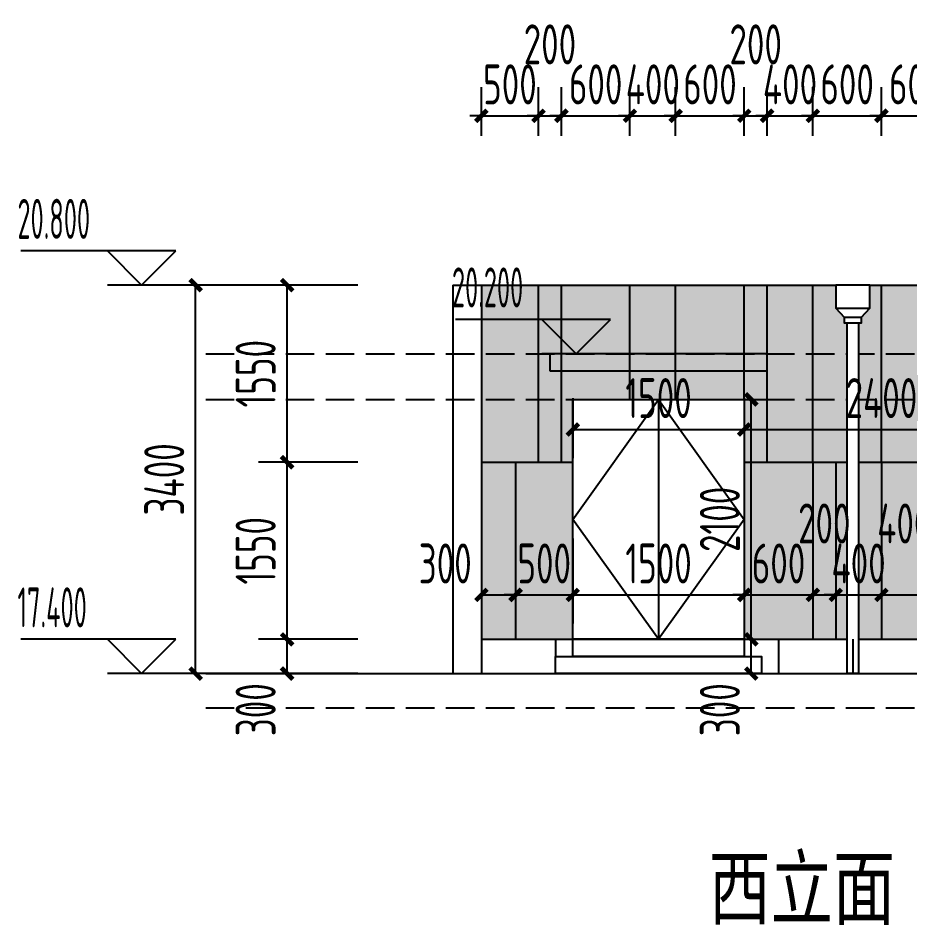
# Model space of a CAD drawing. Extents: x -863035 to 270371, y -8918 to 240488.
# Drawn here: x -58710 to -50909, y 146873 to 154809 of the extents above; entities that cross this region are included whole.
import ezdxf

# ---------------------------------------------------------------- set-up
doc = ezdxf.new("R2010")
doc.units = 0
doc.header["$LTSCALE"] = 1000
doc.header["$MEASUREMENT"] = 0
doc.linetypes.add('109-34 轴网$0$L1$0$$AUDIT_BAD_LTYPE1', pattern=[0])
doc.linetypes.add('DASH', pattern=[0.35, 0.25, -0.1])
for name, color, linetype in [('01-标注_尺寸', 124, 'Continuous'), ('01-标注_标高', 200, 'Continuous'), ('02-TEXT_标注', 130, 'Continuous'), ('05-填充_156', 156, 'Continuous'), ('A-C_窗', 140, 'Continuous'), ('E-墙面分格', 146, 'Continuous'), ('E-立面轮廓', 241, 'Continuous')]:
    doc.layers.add(name, color=color, linetype=linetype)
doc.layers.add('04-不打印_辅助线', color=165, linetype='Continuous', plot=False)
doc.styles.add('_TCH_DIM', font='ROS1', dxfattribs={"width": 0.75, "bigfont": 'JD'})
doc.styles.add('_TCH_DIM_T3', font='ROS1', dxfattribs={"width": 0.75, "bigfont": 'JD'})
doc.styles.add('_TCH_LABEL', font='', dxfattribs={"width": 0.75})
doc.styles.get('_TCH_LABEL').set_extended_font_data('SimSun')
doc.dimstyles.new('_TCH_ARCH&&100', dxfattribs={"dimtxt": 350, "dimasz": 100, "dimexe": 250, "dimexo": 300, "dimgap": 100, "dimtad": 1, "dimdec": 0, "dimzin": 0, "dimdsep": 46, "dimtxsty": '_TCH_DIM_T3', "dimblk": 'ARCHTICK', "dimcen": 0.09, "dimclrt": 7, "dimazin": 2, "dimtfac": 1, "dimtdec": 0, "dimtix": 1, "dimtmove": 2, "dimatfit": 3, "dimfxl": 0, "dimtolj": 1, "dimtzin": 0, "dimarcsym": 0})

# ---------------------------------------------------------------- blocks, each defined once
blk = doc.blocks.new('fgawewatr')
at = {"layer": 'A-C_窗'}
blk.add_lwpolyline([(328374.3, -157205.4), (330274.3, -157205.4), (330274.3, -157055.4), (328374.3, -157055.4)], close=True, dxfattribs=at)
blk = doc.blocks.new('*U102')
at = {"layer": 'E-墙面分格'}
blk.add_line((0, 150), (0, -150), dxfattribs=at)
blk = doc.blocks.new('*U103')
at = {"layer": 'E-墙面分格', "color": 0, "linetype": 'ByBlock', "lineweight": -2, "transparency": 16777216}
for p in [(0, 0), (650, 0), (1300, 0), (1950, 0), (2600, 0), (3250, 0), (3900, 0), (4550, 0), (5200, 0), (5850, 0), (6500, 0), (7150, 0)]:
    blk.add_blockref('*U102', p, dxfattribs=at)
blk = doc.blocks.new('jkytearewa')
blk.add_wipeout([(-750, 150), (-750, 2400), (750, 2400), (750, 150), (900, 150), (900, 0), (-900, 0), (-900, 150)]).dxf.layer = 'A-C_窗'
at = {"layer": 'A-C_窗'}
for p, q in [((-750, 1350), (0, 2400)), ((0, 2400), (0, 300)), ((0, 2400), (750, 1350)), ((0, 300), (-750, 1350)), ((750, 1350), (0, 300))]:
    blk.add_line(p, q, dxfattribs=at)
for points in [[(-750, 300), (-750, 2400), (750, 2400), (750, 300)], [(-750, 300), (750, 300), (750, 150), (-750, 150), (-750, 300)], [(-750, 150), (900, 150), (900, 0), (-900, 0), (-900, 150)]]:
    blk.add_lwpolyline(points, close=True, dxfattribs=at)
blk = doc.blocks.new('_RAINH')
blk.add_lwpolyline([(-150, 0), (-150, -200), (150, -200), (150, 0)], close=True)
for points in [[(-150, -200), (-75, -280), (75, -280), (150, -200)], [(-75, -280), (-75, -330), (75, -330), (75, -280)]]:
    blk.add_lwpolyline(points)
blk = doc.blocks.new('_ArchTick')
at = {"color": 0, "linetype": 'ByBlock', "const_width": 0.4}
blk.add_lwpolyline([(-0.5, -0.5), (0.5, 0.5)], dxfattribs=at)
blk = doc.blocks.new('*D1263')
at = {"layer": '01-标注_尺寸', "color": 0, "linetype": '109-34 轴网$0$L1$0$$AUDIT_BAD_LTYPE1', "lineweight": -2, "transparency": 16777216}
for p, q in [((-56537.6, 152471.9), (-57406.8, 152471.9)), ((-57156.8, 149071.9), (-57156.8, 152471.9)), ((-56537.6, 149071.9), (-57406.8, 149071.9))]:
    blk.add_line(p, q, dxfattribs=at)
at = {"layer": 'Defpoints', "color": 0, "linetype": '109-34 轴网$0$L1$0$$AUDIT_BAD_LTYPE1', "transparency": 16777216}
for p in [(-57156.8, 152471.9), (-56237.6, 152471.9), (-56237.6, 149071.9)]:
    blk.add_point(p, dxfattribs=at)
at = {"layer": '01-标注_尺寸', "color": 0, "linetype": '109-34 轴网$0$L1$0$$AUDIT_BAD_LTYPE1', "lineweight": -2, "transparency": 16777216, "xscale": 100, "yscale": 100, "zscale": 100}
for p, rotation in [((-57156.8, 152471.9), 90), ((-57156.8, 149071.9), 270)]:
    blk.add_blockref('_ArchTick', p, dxfattribs=dict(at, rotation=rotation))
at = {"layer": '01-标注_尺寸', "color": 7, "linetype": '109-34 轴网$0$L1$0$$AUDIT_BAD_LTYPE1', "transparency": 16777216, "insert": (-57431.8, 150771.9), "char_height": 350, "attachment_point": 5, "rotation": 90, "style": '_TCH_DIM_T3'}
blk.add_mtext('\\A1;3400', dxfattribs=at)
blk = doc.blocks.new('*D1264')
at = {"layer": '01-标注_尺寸', "color": 0, "linetype": '109-34 轴网$0$L1$0$$AUDIT_BAD_LTYPE1', "lineweight": -2, "transparency": 16777216}
for p, q in [((-55737.6, 149371.9), (-56606.8, 149371.9)), ((-56356.8, 149071.9), (-56356.8, 149371.9)), ((-55737.6, 149071.9), (-56606.8, 149071.9))]:
    blk.add_line(p, q, dxfattribs=at)
at = {"layer": 'Defpoints', "color": 0, "linetype": '109-34 轴网$0$L1$0$$AUDIT_BAD_LTYPE1', "transparency": 16777216}
for p in [(-56356.8, 149371.9), (-55437.6, 149371.9), (-55437.6, 149071.9)]:
    blk.add_point(p, dxfattribs=at)
at = {"layer": '01-标注_尺寸', "color": 0, "linetype": '109-34 轴网$0$L1$0$$AUDIT_BAD_LTYPE1', "lineweight": -2, "transparency": 16777216, "xscale": 100, "yscale": 100, "zscale": 100}
for p, rotation in [((-56356.8, 149371.9), 90), ((-56356.8, 149071.9), 270)]:
    blk.add_blockref('_ArchTick', p, dxfattribs=dict(at, rotation=rotation))
at = {"layer": '01-标注_尺寸', "color": 7, "linetype": '109-34 轴网$0$L1$0$$AUDIT_BAD_LTYPE1', "transparency": 16777216, "insert": (-56631.8, 148755.9), "char_height": 350, "attachment_point": 5, "rotation": 90, "style": '_TCH_DIM_T3'}
blk.add_mtext('\\A1;300', dxfattribs=at)
blk = doc.blocks.new('*D1265')
at = {"layer": '01-标注_尺寸', "color": 0, "linetype": '109-34 轴网$0$L1$0$$AUDIT_BAD_LTYPE1', "lineweight": -2, "transparency": 16777216}
for p, q in [((-55737.6, 150921.9), (-56606.8, 150921.9)), ((-56356.8, 149371.9), (-56356.8, 150921.9)), ((-55737.6, 149371.9), (-56606.8, 149371.9))]:
    blk.add_line(p, q, dxfattribs=at)
at = {"layer": 'Defpoints', "color": 0, "linetype": '109-34 轴网$0$L1$0$$AUDIT_BAD_LTYPE1', "transparency": 16777216}
for p in [(-56356.8, 150921.9), (-55437.6, 150921.9), (-55437.6, 149371.9)]:
    blk.add_point(p, dxfattribs=at)
at = {"layer": '01-标注_尺寸', "color": 0, "linetype": '109-34 轴网$0$L1$0$$AUDIT_BAD_LTYPE1', "lineweight": -2, "transparency": 16777216, "xscale": 100, "yscale": 100, "zscale": 100}
for p, rotation in [((-56356.8, 150921.9), 90), ((-56356.8, 149371.9), 270)]:
    blk.add_blockref('_ArchTick', p, dxfattribs=dict(at, rotation=rotation))
at = {"layer": '01-标注_尺寸', "color": 7, "linetype": '109-34 轴网$0$L1$0$$AUDIT_BAD_LTYPE1', "transparency": 16777216, "insert": (-56631.8, 150146.9), "char_height": 350, "attachment_point": 5, "rotation": 90, "style": '_TCH_DIM_T3'}
blk.add_mtext('\\A1;1550', dxfattribs=at)
blk = doc.blocks.new('*D1266')
at = {"layer": '01-标注_尺寸', "color": 0, "linetype": '109-34 轴网$0$L1$0$$AUDIT_BAD_LTYPE1', "lineweight": -2, "transparency": 16777216}
for p, q in [((-55737.6, 152471.9), (-56606.8, 152471.9)), ((-56356.8, 150921.9), (-56356.8, 152471.9)), ((-55737.6, 150921.9), (-56606.8, 150921.9))]:
    blk.add_line(p, q, dxfattribs=at)
at = {"layer": 'Defpoints', "color": 0, "linetype": '109-34 轴网$0$L1$0$$AUDIT_BAD_LTYPE1', "transparency": 16777216}
for p in [(-56356.8, 152471.9), (-55437.6, 152471.9), (-55437.6, 150921.9)]:
    blk.add_point(p, dxfattribs=at)
at = {"layer": '01-标注_尺寸', "color": 0, "linetype": '109-34 轴网$0$L1$0$$AUDIT_BAD_LTYPE1', "lineweight": -2, "transparency": 16777216, "xscale": 100, "yscale": 100, "zscale": 100}
for p, rotation in [((-56356.8, 152471.9), 90), ((-56356.8, 150921.9), 270)]:
    blk.add_blockref('_ArchTick', p, dxfattribs=dict(at, rotation=rotation))
at = {"layer": '01-标注_尺寸', "color": 7, "linetype": '109-34 轴网$0$L1$0$$AUDIT_BAD_LTYPE1', "transparency": 16777216, "insert": (-56631.8, 151696.9), "char_height": 350, "attachment_point": 5, "rotation": 90, "style": '_TCH_DIM_T3'}
blk.add_mtext('\\A1;1550', dxfattribs=at)
blk = doc.blocks.new('*D1294')
at = {"layer": '01-标注_尺寸', "color": 0, "linetype": '109-34 轴网$0$L1$0$$AUDIT_BAD_LTYPE1', "lineweight": -2, "transparency": 16777216}
for p, q in [((-52564.1, 151471.9), (-52046, 151471.9)), ((-52296, 149371.9), (-52296, 151471.9)), ((-52564.1, 149371.9), (-52046, 149371.9))]:
    blk.add_line(p, q, dxfattribs=at)
at = {"layer": 'Defpoints', "color": 0, "linetype": '109-34 轴网$0$L1$0$$AUDIT_BAD_LTYPE1', "transparency": 16777216}
for p in [(-52864.1, 151471.9), (-52296, 151471.9), (-52864.1, 149371.9)]:
    blk.add_point(p, dxfattribs=at)
at = {"layer": '01-标注_尺寸', "color": 0, "linetype": '109-34 轴网$0$L1$0$$AUDIT_BAD_LTYPE1', "lineweight": -2, "transparency": 16777216, "xscale": 100, "yscale": 100, "zscale": 100}
for p, rotation in [((-52296, 151471.9), 90), ((-52296, 149371.9), 270)]:
    blk.add_blockref('_ArchTick', p, dxfattribs=dict(at, rotation=rotation))
at = {"layer": '01-标注_尺寸', "color": 7, "linetype": '109-34 轴网$0$L1$0$$AUDIT_BAD_LTYPE1', "transparency": 16777216, "insert": (-52571, 150421.9), "char_height": 350, "attachment_point": 5, "rotation": 90, "style": '_TCH_DIM_T3'}
blk.add_mtext('\\A1;2100', dxfattribs=at)
blk = doc.blocks.new('*D1295')
at = {"layer": '01-标注_尺寸', "color": 0, "linetype": '109-34 轴网$0$L1$0$$AUDIT_BAD_LTYPE1', "lineweight": -2, "transparency": 16777216}
for p, q in [((-52564.1, 149371.9), (-52046, 149371.9)), ((-52296, 149071.9), (-52296, 149371.9)), ((-52564.1, 149071.9), (-52046, 149071.9))]:
    blk.add_line(p, q, dxfattribs=at)
at = {"layer": 'Defpoints', "color": 0, "linetype": '109-34 轴网$0$L1$0$$AUDIT_BAD_LTYPE1', "transparency": 16777216}
for p in [(-52864.1, 149371.9), (-52296, 149371.9), (-52864.1, 149071.9)]:
    blk.add_point(p, dxfattribs=at)
at = {"layer": '01-标注_尺寸', "color": 0, "linetype": '109-34 轴网$0$L1$0$$AUDIT_BAD_LTYPE1', "lineweight": -2, "transparency": 16777216, "xscale": 100, "yscale": 100, "zscale": 100}
for p, rotation in [((-52296, 149371.9), 90), ((-52296, 149071.9), 270)]:
    blk.add_blockref('_ArchTick', p, dxfattribs=dict(at, rotation=rotation))
at = {"layer": '01-标注_尺寸', "color": 7, "linetype": '109-34 轴网$0$L1$0$$AUDIT_BAD_LTYPE1', "transparency": 16777216, "insert": (-52571, 148755.9), "char_height": 350, "attachment_point": 5, "rotation": 90, "style": '_TCH_DIM_T3'}
blk.add_mtext('\\A1;300', dxfattribs=at)
blk = doc.blocks.new('*D1296')
at = {"layer": '01-标注_尺寸', "color": 0, "linetype": '109-34 轴网$0$L1$0$$AUDIT_BAD_LTYPE1', "lineweight": -2, "transparency": 16777216}
for p, q in [((-53857.6, 151483.4), (-53857.6, 150958.4)), ((-52357.6, 151483.4), (-52357.6, 150958.4)), ((-53857.6, 151208.4), (-52357.6, 151208.4))]:
    blk.add_line(p, q, dxfattribs=at)
at = {"layer": 'Defpoints', "color": 0, "linetype": '109-34 轴网$0$L1$0$$AUDIT_BAD_LTYPE1', "transparency": 16777216}
for p in [(-53857.6, 151783.4), (-52357.6, 151783.4), (-52357.6, 151208.4)]:
    blk.add_point(p, dxfattribs=at)
at = {"layer": '01-标注_尺寸', "color": 0, "linetype": '109-34 轴网$0$L1$0$$AUDIT_BAD_LTYPE1', "lineweight": -2, "transparency": 16777216, "xscale": 100, "yscale": 100, "zscale": 100}
for p, rotation in [((-53857.6, 151208.4), 179.999897254417), ((-52357.6, 151208.4), 359.999897254417)]:
    blk.add_blockref('_ArchTick', p, dxfattribs=dict(at, rotation=rotation))
at = {"layer": '01-标注_尺寸', "color": 7, "linetype": '109-34 轴网$0$L1$0$$AUDIT_BAD_LTYPE1', "transparency": 16777216, "insert": (-53107.6, 151483.4), "char_height": 350, "attachment_point": 5, "rotation": 359.9999, "style": '_TCH_DIM_T3'}
blk.add_mtext('\\A1;1500', dxfattribs=at)
blk = doc.blocks.new('*D1297')
at = {"layer": '01-标注_尺寸', "color": 0, "linetype": '109-34 轴网$0$L1$0$$AUDIT_BAD_LTYPE1', "lineweight": -2, "transparency": 16777216}
for p, q in [((-52357.6, 151483.4), (-52357.6, 150958.4)), ((-49957.6, 151483.4), (-49957.6, 150958.4)), ((-52357.6, 151208.4), (-49957.6, 151208.4))]:
    blk.add_line(p, q, dxfattribs=at)
at = {"layer": 'Defpoints', "color": 0, "linetype": '109-34 轴网$0$L1$0$$AUDIT_BAD_LTYPE1', "transparency": 16777216}
for p in [(-52357.6, 151783.4), (-49957.6, 151783.4), (-49957.6, 151208.4)]:
    blk.add_point(p, dxfattribs=at)
at = {"layer": '01-标注_尺寸', "color": 0, "linetype": '109-34 轴网$0$L1$0$$AUDIT_BAD_LTYPE1', "lineweight": -2, "transparency": 16777216, "xscale": 100, "yscale": 100, "zscale": 100}
for p, rotation in [((-52357.6, 151208.4), 179.999897254417), ((-49957.6, 151208.4), 359.999897254417)]:
    blk.add_blockref('_ArchTick', p, dxfattribs=dict(at, rotation=rotation))
at = {"layer": '01-标注_尺寸', "color": 7, "linetype": '109-34 轴网$0$L1$0$$AUDIT_BAD_LTYPE1', "transparency": 16777216, "insert": (-51157.6, 151483.4), "char_height": 350, "attachment_point": 5, "rotation": 359.9999, "style": '_TCH_DIM_T3'}
blk.add_mtext('\\A1;2400', dxfattribs=at)
blk = doc.blocks.new('*D1302')
at = {"layer": '01-标注_尺寸', "color": 0, "lineweight": -2, "transparency": 16777216}
for p, q in [((-54657.6, 153779.3), (-54657.6, 154204.3)), ((-54157.6, 153779.3), (-54157.6, 154204.3)), ((-54657.6, 153954.3), (-54757.6, 153954.3)), ((-54657.6, 153954.3), (-54157.6, 153954.3)), ((-54157.6, 153954.3), (-54057.6, 153954.3))]:
    blk.add_line(p, q, dxfattribs=at)
at = {"layer": 'Defpoints', "color": 0, "transparency": 16777216}
for p in [(-54157.6, 153954.3), (-54657.6, 153479.3), (-54157.6, 153479.3)]:
    blk.add_point(p, dxfattribs=at)
at = {"layer": '01-标注_尺寸', "color": 0, "lineweight": -2, "transparency": 16777216, "xscale": 100, "yscale": 100, "zscale": 100}
blk.add_blockref('_ArchTick', (-54657.6, 153954.3), dxfattribs=at)
at = {"layer": '01-标注_尺寸', "color": 0, "lineweight": -2, "transparency": 16777216, "xscale": 100, "yscale": 100, "zscale": 100, "rotation": 180}
blk.add_blockref('_ArchTick', (-54157.6, 153954.3), dxfattribs=at)
at = {"layer": '01-标注_尺寸', "color": 7, "transparency": 16777216, "insert": (-54407.6, 154229.3), "char_height": 350, "attachment_point": 5, "style": '_TCH_DIM_T3'}
blk.add_mtext('\\A1;500', dxfattribs=at)
blk = doc.blocks.new('*D1303')
at = {"layer": '01-标注_尺寸', "color": 0, "lineweight": -2, "transparency": 16777216}
for p, q in [((-54157.6, 153779.3), (-54157.6, 154204.3)), ((-53957.6, 153779.3), (-53957.6, 154204.3)), ((-54157.6, 153954.3), (-54257.6, 153954.3)), ((-54157.6, 153954.3), (-53957.6, 153954.3)), ((-53957.6, 153954.3), (-53857.6, 153954.3))]:
    blk.add_line(p, q, dxfattribs=at)
at = {"layer": 'Defpoints', "color": 0, "transparency": 16777216}
for p in [(-53957.6, 153954.3), (-54157.6, 153479.3), (-53957.6, 153479.3)]:
    blk.add_point(p, dxfattribs=at)
at = {"layer": '01-标注_尺寸', "color": 0, "lineweight": -2, "transparency": 16777216, "xscale": 100, "yscale": 100, "zscale": 100}
blk.add_blockref('_ArchTick', (-54157.6, 153954.3), dxfattribs=at)
at = {"layer": '01-标注_尺寸', "color": 0, "lineweight": -2, "transparency": 16777216, "xscale": 100, "yscale": 100, "zscale": 100, "rotation": 180}
blk.add_blockref('_ArchTick', (-53957.6, 153954.3), dxfattribs=at)
at = {"layer": '01-标注_尺寸', "color": 7, "transparency": 16777216, "insert": (-54057.6, 154579.3), "char_height": 350, "attachment_point": 5, "style": '_TCH_DIM_T3'}
blk.add_mtext('\\A1;200', dxfattribs=at)
blk = doc.blocks.new('*D1304')
at = {"layer": '01-标注_尺寸', "color": 0, "lineweight": -2, "transparency": 16777216}
for p, q in [((-53957.6, 153779.3), (-53957.6, 154204.3)), ((-53357.6, 153779.3), (-53357.6, 154204.3)), ((-53957.6, 153954.3), (-54057.6, 153954.3)), ((-53957.6, 153954.3), (-53357.6, 153954.3)), ((-53357.6, 153954.3), (-53257.6, 153954.3))]:
    blk.add_line(p, q, dxfattribs=at)
at = {"layer": 'Defpoints', "color": 0, "transparency": 16777216}
for p in [(-53357.6, 153954.3), (-53957.6, 153479.3), (-53357.6, 153479.3)]:
    blk.add_point(p, dxfattribs=at)
at = {"layer": '01-标注_尺寸', "color": 0, "lineweight": -2, "transparency": 16777216, "xscale": 100, "yscale": 100, "zscale": 100}
blk.add_blockref('_ArchTick', (-53957.6, 153954.3), dxfattribs=at)
at = {"layer": '01-标注_尺寸', "color": 0, "lineweight": -2, "transparency": 16777216, "xscale": 100, "yscale": 100, "zscale": 100, "rotation": 180}
blk.add_blockref('_ArchTick', (-53357.6, 153954.3), dxfattribs=at)
at = {"layer": '01-标注_尺寸', "color": 7, "transparency": 16777216, "insert": (-53657.6, 154229.3), "char_height": 350, "attachment_point": 5, "style": '_TCH_DIM_T3'}
blk.add_mtext('\\A1;600', dxfattribs=at)
blk = doc.blocks.new('*D1305')
at = {"layer": '01-标注_尺寸', "color": 0, "lineweight": -2, "transparency": 16777216}
for p, q in [((-53357.6, 153779.3), (-53357.6, 154204.3)), ((-52957.6, 153779.3), (-52957.6, 154204.3)), ((-53357.6, 153954.3), (-53457.6, 153954.3)), ((-53357.6, 153954.3), (-52957.6, 153954.3)), ((-52957.6, 153954.3), (-52857.6, 153954.3))]:
    blk.add_line(p, q, dxfattribs=at)
at = {"layer": 'Defpoints', "color": 0, "transparency": 16777216}
for p in [(-52957.6, 153954.3), (-53357.6, 153479.3), (-52957.6, 153479.3)]:
    blk.add_point(p, dxfattribs=at)
at = {"layer": '01-标注_尺寸', "color": 0, "lineweight": -2, "transparency": 16777216, "xscale": 100, "yscale": 100, "zscale": 100}
blk.add_blockref('_ArchTick', (-53357.6, 153954.3), dxfattribs=at)
at = {"layer": '01-标注_尺寸', "color": 0, "lineweight": -2, "transparency": 16777216, "xscale": 100, "yscale": 100, "zscale": 100, "rotation": 180}
blk.add_blockref('_ArchTick', (-52957.6, 153954.3), dxfattribs=at)
at = {"layer": '01-标注_尺寸', "color": 7, "transparency": 16777216, "insert": (-53157.6, 154229.3), "char_height": 350, "attachment_point": 5, "style": '_TCH_DIM_T3'}
blk.add_mtext('\\A1;400', dxfattribs=at)
blk = doc.blocks.new('*D1306')
at = {"layer": '01-标注_尺寸', "color": 0, "lineweight": -2, "transparency": 16777216}
for p, q in [((-52957.6, 153779.3), (-52957.6, 154204.3)), ((-52357.6, 153779.3), (-52357.6, 154204.3)), ((-52957.6, 153954.3), (-53057.6, 153954.3)), ((-52957.6, 153954.3), (-52357.6, 153954.3)), ((-52357.6, 153954.3), (-52257.6, 153954.3))]:
    blk.add_line(p, q, dxfattribs=at)
at = {"layer": 'Defpoints', "color": 0, "transparency": 16777216}
for p in [(-52357.6, 153954.3), (-52957.6, 153479.3), (-52357.6, 153479.3)]:
    blk.add_point(p, dxfattribs=at)
at = {"layer": '01-标注_尺寸', "color": 0, "lineweight": -2, "transparency": 16777216, "xscale": 100, "yscale": 100, "zscale": 100}
blk.add_blockref('_ArchTick', (-52957.6, 153954.3), dxfattribs=at)
at = {"layer": '01-标注_尺寸', "color": 0, "lineweight": -2, "transparency": 16777216, "xscale": 100, "yscale": 100, "zscale": 100, "rotation": 180}
blk.add_blockref('_ArchTick', (-52357.6, 153954.3), dxfattribs=at)
at = {"layer": '01-标注_尺寸', "color": 7, "transparency": 16777216, "insert": (-52657.6, 154229.3), "char_height": 350, "attachment_point": 5, "style": '_TCH_DIM_T3'}
blk.add_mtext('\\A1;600', dxfattribs=at)
blk = doc.blocks.new('*D1307')
at = {"layer": '01-标注_尺寸', "color": 0, "lineweight": -2, "transparency": 16777216}
for p, q in [((-52357.6, 153779.3), (-52357.6, 154204.3)), ((-52157.6, 153779.3), (-52157.6, 154204.3)), ((-52357.6, 153954.3), (-52457.6, 153954.3)), ((-52357.6, 153954.3), (-52157.6, 153954.3)), ((-52157.6, 153954.3), (-52057.6, 153954.3))]:
    blk.add_line(p, q, dxfattribs=at)
at = {"layer": 'Defpoints', "color": 0, "transparency": 16777216}
for p in [(-52157.6, 153954.3), (-52357.6, 153479.3), (-52157.6, 153479.3)]:
    blk.add_point(p, dxfattribs=at)
at = {"layer": '01-标注_尺寸', "color": 0, "lineweight": -2, "transparency": 16777216, "xscale": 100, "yscale": 100, "zscale": 100}
blk.add_blockref('_ArchTick', (-52357.6, 153954.3), dxfattribs=at)
at = {"layer": '01-标注_尺寸', "color": 0, "lineweight": -2, "transparency": 16777216, "xscale": 100, "yscale": 100, "zscale": 100, "rotation": 180}
blk.add_blockref('_ArchTick', (-52157.6, 153954.3), dxfattribs=at)
at = {"layer": '01-标注_尺寸', "color": 7, "transparency": 16777216, "insert": (-52257.6, 154579.3), "char_height": 350, "attachment_point": 5, "style": '_TCH_DIM_T3'}
blk.add_mtext('\\A1;200', dxfattribs=at)
blk = doc.blocks.new('*D1308')
at = {"layer": '01-标注_尺寸', "color": 0, "lineweight": -2, "transparency": 16777216}
for p, q in [((-52157.6, 153779.3), (-52157.6, 154204.3)), ((-51757.6, 153779.3), (-51757.6, 154204.3)), ((-52157.6, 153954.3), (-52257.6, 153954.3)), ((-52157.6, 153954.3), (-51757.6, 153954.3)), ((-51757.6, 153954.3), (-51657.6, 153954.3))]:
    blk.add_line(p, q, dxfattribs=at)
at = {"layer": 'Defpoints', "color": 0, "transparency": 16777216}
for p in [(-51757.6, 153954.3), (-52157.6, 153479.3), (-51757.6, 153479.3)]:
    blk.add_point(p, dxfattribs=at)
at = {"layer": '01-标注_尺寸', "color": 0, "lineweight": -2, "transparency": 16777216, "xscale": 100, "yscale": 100, "zscale": 100}
blk.add_blockref('_ArchTick', (-52157.6, 153954.3), dxfattribs=at)
at = {"layer": '01-标注_尺寸', "color": 0, "lineweight": -2, "transparency": 16777216, "xscale": 100, "yscale": 100, "zscale": 100, "rotation": 180}
blk.add_blockref('_ArchTick', (-51757.6, 153954.3), dxfattribs=at)
at = {"layer": '01-标注_尺寸', "color": 7, "transparency": 16777216, "insert": (-51957.6, 154229.3), "char_height": 350, "attachment_point": 5, "style": '_TCH_DIM_T3'}
blk.add_mtext('\\A1;400', dxfattribs=at)
blk = doc.blocks.new('*D1309')
at = {"layer": '01-标注_尺寸', "color": 0, "lineweight": -2, "transparency": 16777216}
for p, q in [((-51757.6, 153779.3), (-51757.6, 154204.3)), ((-51157.6, 153779.3), (-51157.6, 154204.3)), ((-51757.6, 153954.3), (-51857.6, 153954.3)), ((-51757.6, 153954.3), (-51157.6, 153954.3)), ((-51157.6, 153954.3), (-51057.6, 153954.3))]:
    blk.add_line(p, q, dxfattribs=at)
at = {"layer": 'Defpoints', "color": 0, "transparency": 16777216}
for p in [(-51157.6, 153954.3), (-51757.6, 153479.3), (-51157.6, 153479.3)]:
    blk.add_point(p, dxfattribs=at)
at = {"layer": '01-标注_尺寸', "color": 0, "lineweight": -2, "transparency": 16777216, "xscale": 100, "yscale": 100, "zscale": 100}
blk.add_blockref('_ArchTick', (-51757.6, 153954.3), dxfattribs=at)
at = {"layer": '01-标注_尺寸', "color": 0, "lineweight": -2, "transparency": 16777216, "xscale": 100, "yscale": 100, "zscale": 100, "rotation": 180}
blk.add_blockref('_ArchTick', (-51157.6, 153954.3), dxfattribs=at)
at = {"layer": '01-标注_尺寸', "color": 7, "transparency": 16777216, "insert": (-51457.6, 154229.3), "char_height": 350, "attachment_point": 5, "style": '_TCH_DIM_T3'}
blk.add_mtext('\\A1;600', dxfattribs=at)
blk = doc.blocks.new('*D1310')
at = {"layer": '01-标注_尺寸', "color": 0, "lineweight": -2, "transparency": 16777216}
for p, q in [((-51157.6, 153779.3), (-51157.6, 154204.3)), ((-50557.6, 153779.3), (-50557.6, 154204.3)), ((-51157.6, 153954.3), (-51257.6, 153954.3)), ((-51157.6, 153954.3), (-50557.6, 153954.3)), ((-50557.6, 153954.3), (-50457.6, 153954.3))]:
    blk.add_line(p, q, dxfattribs=at)
at = {"layer": 'Defpoints', "color": 0, "transparency": 16777216}
for p in [(-50557.6, 153954.3), (-51157.6, 153479.3), (-50557.6, 153479.3)]:
    blk.add_point(p, dxfattribs=at)
at = {"layer": '01-标注_尺寸', "color": 0, "lineweight": -2, "transparency": 16777216, "xscale": 100, "yscale": 100, "zscale": 100}
blk.add_blockref('_ArchTick', (-51157.6, 153954.3), dxfattribs=at)
at = {"layer": '01-标注_尺寸', "color": 0, "lineweight": -2, "transparency": 16777216, "xscale": 100, "yscale": 100, "zscale": 100, "rotation": 180}
blk.add_blockref('_ArchTick', (-50557.6, 153954.3), dxfattribs=at)
at = {"layer": '01-标注_尺寸', "color": 7, "transparency": 16777216, "insert": (-50857.6, 154229.3), "char_height": 350, "attachment_point": 5, "style": '_TCH_DIM_T3'}
blk.add_mtext('\\A1;600', dxfattribs=at)
blk = doc.blocks.new('*D1327')
at = {"layer": '01-标注_尺寸', "color": 0, "linetype": '109-34 轴网$0$L1$0$$AUDIT_BAD_LTYPE1', "lineweight": -2, "transparency": 16777216}
for p, q in [((-54657.6, 150255.4), (-54657.6, 149510.8)), ((-54357.6, 150255.4), (-54357.6, 149510.8)), ((-54657.6, 149760.8), (-54357.6, 149760.8))]:
    blk.add_line(p, q, dxfattribs=at)
at = {"layer": 'Defpoints', "color": 0, "linetype": '109-34 轴网$0$L1$0$$AUDIT_BAD_LTYPE1', "transparency": 16777216}
for p in [(-54657.6, 150555.4), (-54357.6, 150555.4), (-54357.6, 149760.8)]:
    blk.add_point(p, dxfattribs=at)
at = {"layer": '01-标注_尺寸', "color": 0, "linetype": '109-34 轴网$0$L1$0$$AUDIT_BAD_LTYPE1', "lineweight": -2, "transparency": 16777216, "xscale": 100, "yscale": 100, "zscale": 100, "rotation": 180}
blk.add_blockref('_ArchTick', (-54657.6, 149760.8), dxfattribs=at)
at = {"layer": '01-标注_尺寸', "color": 0, "linetype": '109-34 轴网$0$L1$0$$AUDIT_BAD_LTYPE1', "lineweight": -2, "transparency": 16777216, "xscale": 100, "yscale": 100, "zscale": 100}
blk.add_blockref('_ArchTick', (-54357.6, 149760.8), dxfattribs=at)
at = {"layer": '01-标注_尺寸', "color": 7, "linetype": '109-34 轴网$0$L1$0$$AUDIT_BAD_LTYPE1', "transparency": 16777216, "insert": (-54973.6, 150035.8), "char_height": 350, "attachment_point": 5, "style": '_TCH_DIM_T3'}
blk.add_mtext('\\A1;300', dxfattribs=at)
blk = doc.blocks.new('*D1328')
at = {"layer": '01-标注_尺寸', "color": 0, "linetype": '109-34 轴网$0$L1$0$$AUDIT_BAD_LTYPE1', "lineweight": -2, "transparency": 16777216}
for p, q in [((-54357.6, 150255.4), (-54357.6, 149510.8)), ((-53857.6, 150255.4), (-53857.6, 149510.8)), ((-54357.6, 149760.8), (-54457.6, 149760.8)), ((-54357.6, 149760.8), (-53857.6, 149760.8)), ((-53857.6, 149760.8), (-53757.6, 149760.8))]:
    blk.add_line(p, q, dxfattribs=at)
at = {"layer": 'Defpoints', "color": 0, "linetype": '109-34 轴网$0$L1$0$$AUDIT_BAD_LTYPE1', "transparency": 16777216}
for p in [(-54357.6, 150555.4), (-53857.6, 150555.4), (-53857.6, 149760.8)]:
    blk.add_point(p, dxfattribs=at)
at = {"layer": '01-标注_尺寸', "color": 0, "linetype": '109-34 轴网$0$L1$0$$AUDIT_BAD_LTYPE1', "lineweight": -2, "transparency": 16777216, "xscale": 100, "yscale": 100, "zscale": 100}
blk.add_blockref('_ArchTick', (-54357.6, 149760.8), dxfattribs=at)
at = {"layer": '01-标注_尺寸', "color": 0, "linetype": '109-34 轴网$0$L1$0$$AUDIT_BAD_LTYPE1', "lineweight": -2, "transparency": 16777216, "xscale": 100, "yscale": 100, "zscale": 100, "rotation": 180}
blk.add_blockref('_ArchTick', (-53857.6, 149760.8), dxfattribs=at)
at = {"layer": '01-标注_尺寸', "color": 7, "linetype": '109-34 轴网$0$L1$0$$AUDIT_BAD_LTYPE1', "transparency": 16777216, "insert": (-54107.6, 150035.8), "char_height": 350, "attachment_point": 5, "style": '_TCH_DIM_T3'}
blk.add_mtext('\\A1;500', dxfattribs=at)
blk = doc.blocks.new('*D1329')
at = {"layer": '01-标注_尺寸', "color": 0, "linetype": '109-34 轴网$0$L1$0$$AUDIT_BAD_LTYPE1', "lineweight": -2, "transparency": 16777216}
for p, q in [((-53857.6, 150255.4), (-53857.6, 149510.8)), ((-52357.6, 150255.4), (-52357.6, 149510.8)), ((-53857.6, 149760.8), (-52357.6, 149760.8))]:
    blk.add_line(p, q, dxfattribs=at)
at = {"layer": 'Defpoints', "color": 0, "linetype": '109-34 轴网$0$L1$0$$AUDIT_BAD_LTYPE1', "transparency": 16777216}
for p in [(-53857.6, 150555.4), (-52357.6, 150555.4), (-52357.6, 149760.8)]:
    blk.add_point(p, dxfattribs=at)
at = {"layer": '01-标注_尺寸', "color": 0, "linetype": '109-34 轴网$0$L1$0$$AUDIT_BAD_LTYPE1', "lineweight": -2, "transparency": 16777216, "xscale": 100, "yscale": 100, "zscale": 100, "rotation": 180}
blk.add_blockref('_ArchTick', (-53857.6, 149760.8), dxfattribs=at)
at = {"layer": '01-标注_尺寸', "color": 0, "linetype": '109-34 轴网$0$L1$0$$AUDIT_BAD_LTYPE1', "lineweight": -2, "transparency": 16777216, "xscale": 100, "yscale": 100, "zscale": 100}
blk.add_blockref('_ArchTick', (-52357.6, 149760.8), dxfattribs=at)
at = {"layer": '01-标注_尺寸', "color": 7, "linetype": '109-34 轴网$0$L1$0$$AUDIT_BAD_LTYPE1', "transparency": 16777216, "insert": (-53107.6, 150035.8), "char_height": 350, "attachment_point": 5, "style": '_TCH_DIM_T3'}
blk.add_mtext('\\A1;1500', dxfattribs=at)
blk = doc.blocks.new('*D1330')
at = {"layer": '01-标注_尺寸', "color": 0, "linetype": '109-34 轴网$0$L1$0$$AUDIT_BAD_LTYPE1', "lineweight": -2, "transparency": 16777216}
for p, q in [((-52357.6, 150255.4), (-52357.6, 149510.8)), ((-51757.6, 150255.4), (-51757.6, 149510.8)), ((-52357.6, 149760.8), (-52457.6, 149760.8)), ((-52357.6, 149760.8), (-51757.6, 149760.8)), ((-51757.6, 149760.8), (-51657.6, 149760.8))]:
    blk.add_line(p, q, dxfattribs=at)
at = {"layer": 'Defpoints', "color": 0, "linetype": '109-34 轴网$0$L1$0$$AUDIT_BAD_LTYPE1', "transparency": 16777216}
for p in [(-52357.6, 150555.4), (-51757.6, 150555.4), (-51757.6, 149760.8)]:
    blk.add_point(p, dxfattribs=at)
at = {"layer": '01-标注_尺寸', "color": 0, "linetype": '109-34 轴网$0$L1$0$$AUDIT_BAD_LTYPE1', "lineweight": -2, "transparency": 16777216, "xscale": 100, "yscale": 100, "zscale": 100}
blk.add_blockref('_ArchTick', (-52357.6, 149760.8), dxfattribs=at)
at = {"layer": '01-标注_尺寸', "color": 0, "linetype": '109-34 轴网$0$L1$0$$AUDIT_BAD_LTYPE1', "lineweight": -2, "transparency": 16777216, "xscale": 100, "yscale": 100, "zscale": 100, "rotation": 180}
blk.add_blockref('_ArchTick', (-51757.6, 149760.8), dxfattribs=at)
at = {"layer": '01-标注_尺寸', "color": 7, "linetype": '109-34 轴网$0$L1$0$$AUDIT_BAD_LTYPE1', "transparency": 16777216, "insert": (-52057.6, 150035.8), "char_height": 350, "attachment_point": 5, "style": '_TCH_DIM_T3'}
blk.add_mtext('\\A1;600', dxfattribs=at)
blk = doc.blocks.new('*D1331')
at = {"layer": '01-标注_尺寸', "color": 0, "linetype": '109-34 轴网$0$L1$0$$AUDIT_BAD_LTYPE1', "lineweight": -2, "transparency": 16777216}
for p, q in [((-51757.6, 150255.4), (-51757.6, 149510.8)), ((-51557.6, 150255.4), (-51557.6, 149510.8)), ((-51757.6, 149760.8), (-51557.6, 149760.8))]:
    blk.add_line(p, q, dxfattribs=at)
at = {"layer": 'Defpoints', "color": 0, "linetype": '109-34 轴网$0$L1$0$$AUDIT_BAD_LTYPE1', "transparency": 16777216}
for p in [(-51757.6, 150555.4), (-51557.6, 150555.4), (-51557.6, 149760.8)]:
    blk.add_point(p, dxfattribs=at)
at = {"layer": '01-标注_尺寸', "color": 0, "linetype": '109-34 轴网$0$L1$0$$AUDIT_BAD_LTYPE1', "lineweight": -2, "transparency": 16777216, "xscale": 100, "yscale": 100, "zscale": 100, "rotation": 180}
blk.add_blockref('_ArchTick', (-51757.6, 149760.8), dxfattribs=at)
at = {"layer": '01-标注_尺寸', "color": 0, "linetype": '109-34 轴网$0$L1$0$$AUDIT_BAD_LTYPE1', "lineweight": -2, "transparency": 16777216, "xscale": 100, "yscale": 100, "zscale": 100}
blk.add_blockref('_ArchTick', (-51557.6, 149760.8), dxfattribs=at)
at = {"layer": '01-标注_尺寸', "color": 7, "linetype": '109-34 轴网$0$L1$0$$AUDIT_BAD_LTYPE1', "transparency": 16777216, "insert": (-51657.6, 150385.8), "char_height": 350, "attachment_point": 5, "style": '_TCH_DIM_T3'}
blk.add_mtext('\\A1;200', dxfattribs=at)
blk = doc.blocks.new('*D1332')
at = {"layer": '01-标注_尺寸', "color": 0, "linetype": '109-34 轴网$0$L1$0$$AUDIT_BAD_LTYPE1', "lineweight": -2, "transparency": 16777216}
for p, q in [((-51557.6, 150255.4), (-51557.6, 149510.8)), ((-51157.6, 150255.4), (-51157.6, 149510.8)), ((-51557.6, 149760.8), (-51657.6, 149760.8)), ((-51557.6, 149760.8), (-51157.6, 149760.8)), ((-51157.6, 149760.8), (-51057.6, 149760.8))]:
    blk.add_line(p, q, dxfattribs=at)
at = {"layer": 'Defpoints', "color": 0, "linetype": '109-34 轴网$0$L1$0$$AUDIT_BAD_LTYPE1', "transparency": 16777216}
for p in [(-51557.6, 150555.4), (-51157.6, 150555.4), (-51157.6, 149760.8)]:
    blk.add_point(p, dxfattribs=at)
at = {"layer": '01-标注_尺寸', "color": 0, "linetype": '109-34 轴网$0$L1$0$$AUDIT_BAD_LTYPE1', "lineweight": -2, "transparency": 16777216, "xscale": 100, "yscale": 100, "zscale": 100}
blk.add_blockref('_ArchTick', (-51557.6, 149760.8), dxfattribs=at)
at = {"layer": '01-标注_尺寸', "color": 0, "linetype": '109-34 轴网$0$L1$0$$AUDIT_BAD_LTYPE1', "lineweight": -2, "transparency": 16777216, "xscale": 100, "yscale": 100, "zscale": 100, "rotation": 180}
blk.add_blockref('_ArchTick', (-51157.6, 149760.8), dxfattribs=at)
at = {"layer": '01-标注_尺寸', "color": 7, "linetype": '109-34 轴网$0$L1$0$$AUDIT_BAD_LTYPE1', "transparency": 16777216, "insert": (-51357.6, 150035.8), "char_height": 350, "attachment_point": 5, "style": '_TCH_DIM_T3'}
blk.add_mtext('\\A1;400', dxfattribs=at)
blk = doc.blocks.new('*D1333')
at = {"layer": '01-标注_尺寸', "color": 0, "linetype": '109-34 轴网$0$L1$0$$AUDIT_BAD_LTYPE1', "lineweight": -2, "transparency": 16777216}
for p, q in [((-51157.6, 150255.4), (-51157.6, 149510.8)), ((-50757.6, 150255.4), (-50757.6, 149510.8)), ((-51157.6, 149760.8), (-50757.6, 149760.8))]:
    blk.add_line(p, q, dxfattribs=at)
at = {"layer": 'Defpoints', "color": 0, "linetype": '109-34 轴网$0$L1$0$$AUDIT_BAD_LTYPE1', "transparency": 16777216}
for p in [(-51157.6, 150555.4), (-50757.6, 150555.4), (-50757.6, 149760.8)]:
    blk.add_point(p, dxfattribs=at)
at = {"layer": '01-标注_尺寸', "color": 0, "linetype": '109-34 轴网$0$L1$0$$AUDIT_BAD_LTYPE1', "lineweight": -2, "transparency": 16777216, "xscale": 100, "yscale": 100, "zscale": 100, "rotation": 180}
blk.add_blockref('_ArchTick', (-51157.6, 149760.8), dxfattribs=at)
at = {"layer": '01-标注_尺寸', "color": 0, "linetype": '109-34 轴网$0$L1$0$$AUDIT_BAD_LTYPE1', "lineweight": -2, "transparency": 16777216, "xscale": 100, "yscale": 100, "zscale": 100}
blk.add_blockref('_ArchTick', (-50757.6, 149760.8), dxfattribs=at)
at = {"layer": '01-标注_尺寸', "color": 7, "linetype": '109-34 轴网$0$L1$0$$AUDIT_BAD_LTYPE1', "transparency": 16777216, "insert": (-50957.6, 150385.8), "char_height": 350, "attachment_point": 5, "style": '_TCH_DIM_T3'}
blk.add_mtext('\\A1;400', dxfattribs=at)

msp = doc.modelspace()

# ---------------------------------------------------------------- hatches: boundary and pattern name
at = {"layer": '05-填充_156'}
h = msp.add_hatch(dxfattribs=at)
h.set_pattern_fill('天然石材', color=256, scale=50)
h.set_pattern_definition([(45, (-130598.99, -111274.96), (-176.77677, 176.77677), []), (45, (-130512.05, -111364.72), (-176.77677, 176.77677), [98.68425, -56.391])])
h.paths.add_polyline_path([(-54657.6, 152471.9), (-54657.6, 149371.9), (-49357.6, 149371.9), (-49357.6, 152471.9)])
h.paths.add_polyline_path([(-49357.6, 152821.9), (-49357.6, 149371.9), (-44557.6, 149371.9), (-44557.6, 152821.9)])
h.paths.add_polyline_path([(-39243.5, 152471.9), (-39243.5, 149371.9), (-34243.5, 149371.9), (-34243.5, 152471.9)])
h.paths.add_polyline_path([(-34243.5, 152821.9), (-34243.5, 149371.9), (-30743.5, 149371.9), (-30743.5, 152821.9)])
h.paths.add_polyline_path([(-25695.7, 152821.9), (-25695.7, 149371.9), (-19995.7, 149371.9), (-19995.7, 152821.9)])
h.paths.add_polyline_path([(-19995.7, 149371.9), (-18495.7, 149371.9), (-18495.7, 152471.9), (-19995.7, 152471.9)])
h.paths.add_polyline_path([(-18495.7, 149371.9), (-15595.7, 149371.9), (-15595.7, 152471.9), (-18495.7, 152471.9)])

# ---------------------------------------------------------------- linework, layer by layer
at = {"layer": '01-标注_标高'}
for p, q in [((-57329.1, 152771.9), (-58685.7, 152771.9)), ((-57629.1, 152471.9), (-57929.1, 152771.9)), ((-57629.1, 152471.9), (-57329.1, 152771.9)), ((-56908.8, 152471.9), (-57929.1, 152471.9)), ((-53528, 152171.9), (-54884.5, 152171.9)), ((-53828, 151871.9), (-54128, 152171.9)), ((-53828, 151871.9), (-53528, 152171.9)), ((-53107.6, 151871.9), (-54128, 151871.9)), ((-57329.1, 149371.9), (-58685.7, 149371.9)), ((-57629.1, 149071.9), (-57929.1, 149371.9)), ((-57629.1, 149071.9), (-57329.1, 149371.9)), ((-56908.8, 149071.9), (-57929.1, 149071.9))]:
    msp.add_line(p, q, dxfattribs=at)
at = {"layer": '04-不打印_辅助线', "linetype": 'DASH'}
for p, q in [((-57068.7, 151871.9), (-1154.2, 151871.9)), ((-57068.7, 151471.9), (-1154.2, 151471.9))]:
    msp.add_line(p, q, dxfattribs=at)
at = {"layer": 'A-C_窗', "linetype": 'DASH'}
msp.add_line((-57068.7, 148771.9), (-1154.2, 148771.9), dxfattribs=at)
at = {"layer": 'E-墙面分格'}
for p, q in [((-54157.6, 150921.9), (-54157.6, 152471.9)), ((-53957.6, 150921.9), (-53957.6, 152471.9)), ((-53357.6, 150921.9), (-53357.6, 152471.9)), ((-52957.6, 150921.9), (-52957.6, 152471.9)), ((-52357.6, 150921.9), (-52357.6, 152471.9)), ((-52157.6, 150921.9), (-52157.6, 152471.9)), ((-51757.6, 150921.9), (-51757.6, 152471.9)), ((-51357.6, 150921.9), (-51357.6, 152471.9)), ((-51157.6, 150921.9), (-51157.6, 152471.9)), ((-54657.6, 150921.9), (-44557.6, 150921.9)), ((-54357.6, 150921.9), (-54357.6, 149371.9)), ((-53757.6, 150921.9), (-53757.6, 149371.9)), ((-53357.6, 150921.9), (-53357.6, 149371.9)), ((-53157.6, 150921.9), (-53157.6, 149371.9)), ((-52757.6, 150921.9), (-52757.6, 149371.9)), ((-52357.6, 150921.9), (-52357.6, 149371.9)), ((-51757.6, 150921.9), (-51757.6, 149371.9)), ((-51557.6, 150921.9), (-51557.6, 149371.9)), ((-51157.6, 150921.9), (-51157.6, 149371.9)), ((-54657.6, 149371.9), (-44557.6, 149371.9))]:
    msp.add_line(p, q, dxfattribs=at)
at = {"layer": 'E-立面轮廓'}
for p, q in [((-54907.6, 152471.9), (-49357.6, 152471.9)), ((-54907.6, 152471.9), (-54907.6, 149071.9)), ((-54657.6, 152471.9), (-54657.6, 149071.9)), ((-57068.7, 149071.9), (-1154.2, 149071.9))]:
    msp.add_line(p, q, dxfattribs=at)

# ---------------------------------------------------------------- block references
at = {"layer": 'A-C_窗'}
msp.add_blockref('fgawewatr', (-382431.9, 308927.3), dxfattribs=at)

# ---------------------------------------------------------------- texts
at = {"style": '_TCH_LABEL', "width": 0.75}
msp.add_text('西立面', height=531.65, dxfattribs=at).set_placement((-52669.5, 146930.8))
at = {"layer": '02-TEXT_标注', "style": '_TCH_DIM', "width": 0.5625}
for s, p in [('20.800', (-58715.7, 152876.9)), ('20.200', (-54914.5, 152276.9)), ('17.400', (-58715.7, 149476.9))]:
    msp.add_text(s, height=350, dxfattribs=at).set_placement(p)

# ---------------------------------------------------------------- dimensions: what is measured, and where the dimension line sits
at = {"layer": '01-标注_尺寸'}
for base, p1, p2, picture, middle in [((-53957.6, 153954.3), (-54157.6, 153479.3), (-53957.6, 153479.3), '*D1303', (-54057.6, 154579.3)), ((-52157.6, 153954.3), (-52357.6, 153479.3), (-52157.6, 153479.3), '*D1307', (-52257.6, 154579.3))]:
    dim = msp.add_linear_dim(base=base, p1=p1, p2=p2, angle=0, dimstyle='_TCH_ARCH&&100', dxfattribs=at)
    dim.commit()
    dim.dimension.update_dxf_attribs({"geometry": picture, "text_midpoint": middle, "dimtype": 161})
for p1, p2, picture, middle in [((-54657.6, 153479.3), (-54157.6, 153479.3), '*D1302', (-54407.6, 154229.3)), ((-53957.6, 153479.3), (-53357.6, 153479.3), '*D1304', (-53657.6, 154229.3)), ((-53357.6, 153479.3), (-52957.6, 153479.3), '*D1305', (-53157.6, 154229.3)), ((-52957.6, 153479.3), (-52357.6, 153479.3), '*D1306', (-52657.6, 154229.3)), ((-52157.6, 153479.3), (-51757.6, 153479.3), '*D1308', (-51957.6, 154229.3)), ((-51757.6, 153479.3), (-51157.6, 153479.3), '*D1309', (-51457.6, 154229.3)), ((-51157.6, 153479.3), (-50557.6, 153479.3), '*D1310', (-50857.6, 154229.3))]:
    dim = msp.add_aligned_dim(p1=p1, p2=p2, distance=475, dimstyle='_TCH_ARCH&&100', dxfattribs=at)
    dim.commit()
    dim.dimension.update_dxf_attribs({"geometry": picture, "text_midpoint": middle})
at = {"layer": '01-标注_尺寸', "linetype": '109-34 轴网$0$L1$0$$AUDIT_BAD_LTYPE1'}
for p1, p2, picture, middle in [((-56237.6, 149071.9), (-56237.6, 152471.9), '*D1263', (-57431.8, 150771.9)), ((-55437.6, 150921.9), (-55437.6, 152471.9), '*D1266', (-56631.8, 151696.9)), ((-55437.6, 149371.9), (-55437.6, 150921.9), '*D1265', (-56631.8, 150146.9))]:
    dim = msp.add_aligned_dim(p1=p1, p2=p2, distance=919.1, dimstyle='_TCH_ARCH&&100', dxfattribs=at)
    dim.commit()
    dim.dimension.update_dxf_attribs({"geometry": picture, "text_midpoint": middle})
for base, p1, p2, angle, picture, middle in [((-54357.6, 149760.8), (-54657.6, 150555.4), (-54357.6, 150555.4), 0, '*D1327', (-54973.6, 150035.8)), ((-56356.8, 149371.9), (-55437.6, 149071.9), (-55437.6, 149371.9), 90, '*D1264', (-56631.8, 148755.9))]:
    dim = msp.add_linear_dim(base=base, p1=p1, p2=p2, angle=angle, dimstyle='_TCH_ARCH&&100', dxfattribs=at)
    dim.commit()
    dim.dimension.update_dxf_attribs({"geometry": picture, "text_midpoint": middle, "dimtype": 161})

# ---------------------------------------------------------------- next in the draw order: wipeouts: each hides what was drawn before it
at = {"linetype": '109-34 轴网$0$L1$0$$AUDIT_BAD_LTYPE1'}
msp.add_wipeout([(-51357.6, 152141.9), (-51357.6, 149071.9), (-51457.6, 149071.9), (-51457.6, 152141.9), (-51482.6, 152141.9), (-51482.6, 152191.9), (-51557.6, 152271.9), (-51557.6, 152471.9), (-51257.6, 152471.9), (-51257.6, 152271.9), (-51332.6, 152191.9), (-51332.6, 152141.9)], dxfattribs=at)

# ---------------------------------------------------------------- next in the draw order: linework, layer by layer
for p, q in [((-51457.6, 149071.9), (-51457.6, 152141.9)), ((-51357.6, 152141.9), (-51357.6, 149071.9)), ((-51357.6, 149071.9), (-51457.6, 149071.9))]:
    msp.add_line(p, q, dxfattribs=at)

# ---------------------------------------------------------------- next in the draw order: block references
msp.add_blockref('_RAINH', (-51407.6, 152471.9), dxfattribs=at)
at = {"layer": 'E-墙面分格'}
msp.add_blockref('*U103', (-54007.6, 149221.9), dxfattribs=at)

# ---------------------------------------------------------------- next in the draw order: dimensions: what is measured, and where the dimension line sits
at = {"layer": '01-标注_尺寸', "linetype": '109-34 轴网$0$L1$0$$AUDIT_BAD_LTYPE1'}
for base, p1, p2, picture, middle in [((-51557.6, 149760.8), (-51757.6, 150555.4), (-51557.6, 150555.4), '*D1331', (-51657.6, 150385.8)), ((-50757.6, 149760.8), (-51157.6, 150555.4), (-50757.6, 150555.4), '*D1333', (-50957.6, 150385.8))]:
    dim = msp.add_linear_dim(base=base, p1=p1, p2=p2, angle=0, dimstyle='_TCH_ARCH&&100', dxfattribs=at)
    dim.commit()
    dim.dimension.update_dxf_attribs({"geometry": picture, "text_midpoint": middle, "dimtype": 161})
dim = msp.add_aligned_dim(p1=(-51557.6, 150555.4), p2=(-51157.6, 150555.4), distance=-794.7, dimstyle='_TCH_ARCH&&100', dxfattribs=at)
dim.commit()
dim.dimension.update_dxf_attribs({"geometry": '*D1332', "text_midpoint": (-51357.6, 150035.8)})

# ---------------------------------------------------------------- next in the draw order: block references
at = {"layer": 'A-C_窗'}
msp.add_blockref('jkytearewa', (-53107.6, 149071.9), dxfattribs=at)

# ---------------------------------------------------------------- next in the draw order: dimensions: what is measured, and where the dimension line sits
at = {"layer": '01-标注_尺寸', "linetype": '109-34 轴网$0$L1$0$$AUDIT_BAD_LTYPE1'}
for p1, p2, distance, picture, middle in [((-53857.6, 151783.4), (-52357.6, 151783.4), -575, '*D1296', (-53107.6, 151483.4)), ((-52357.6, 151783.4), (-49957.6, 151783.4), -575, '*D1297', (-51157.6, 151483.4)), ((-52864.1, 149371.9), (-52864.1, 151471.9), -568.1, '*D1294', (-52571, 150421.9)), ((-54357.6, 150555.4), (-53857.6, 150555.4), -794.7, '*D1328', (-54107.6, 150035.8)), ((-53857.6, 150555.4), (-52357.6, 150555.4), -794.7, '*D1329', (-53107.6, 150035.8)), ((-52357.6, 150555.4), (-51757.6, 150555.4), -794.7, '*D1330', (-52057.6, 150035.8))]:
    dim = msp.add_aligned_dim(p1=p1, p2=p2, distance=distance, dimstyle='_TCH_ARCH&&100', dxfattribs=at)
    dim.commit()
    dim.dimension.update_dxf_attribs({"geometry": picture, "text_midpoint": middle})
dim = msp.add_linear_dim(base=(-52296, 149371.9), p1=(-52864.1, 149071.9), p2=(-52864.1, 149371.9), angle=90, dimstyle='_TCH_ARCH&&100', dxfattribs=at)
dim.commit()
dim.dimension.update_dxf_attribs({"geometry": '*D1295', "text_midpoint": (-52571, 148755.9), "dimtype": 161})

doc.saveas('drawing.dxf')
